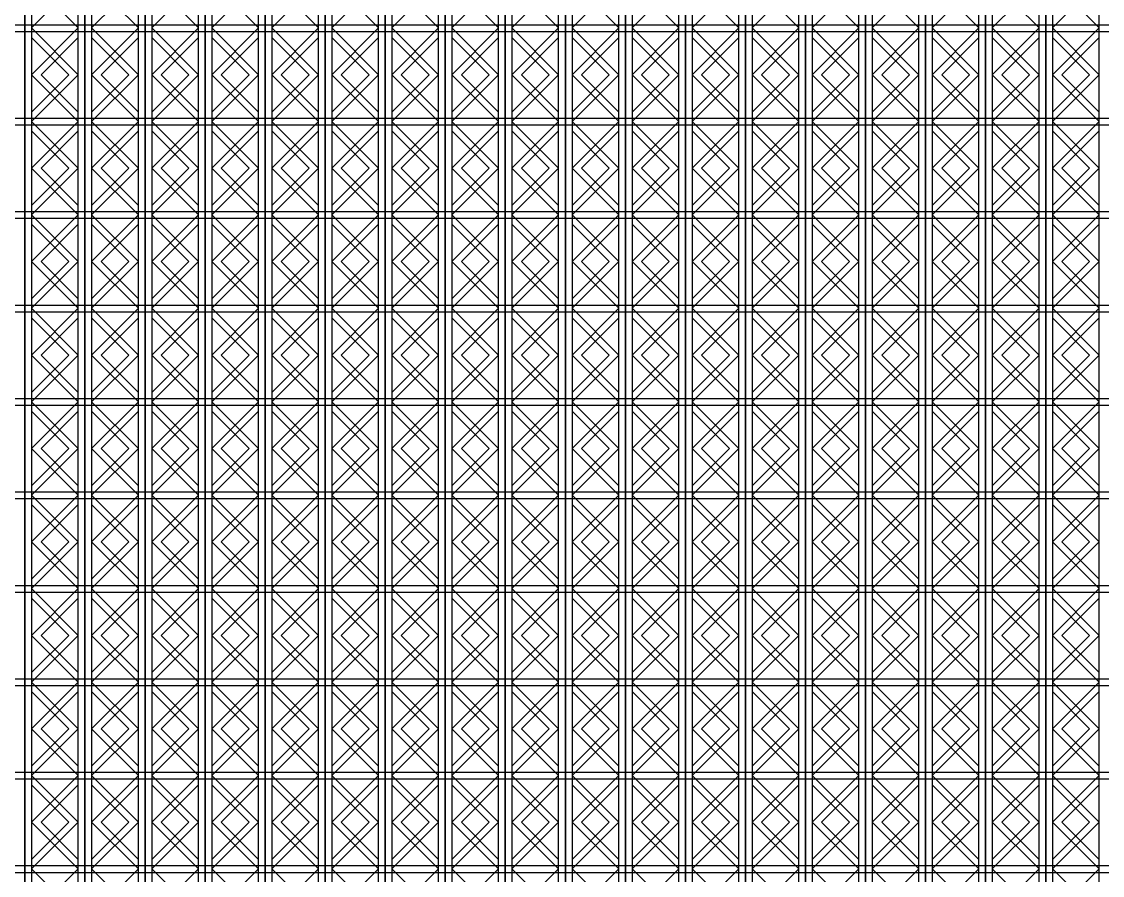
# Model space of a CAD drawing. Header units: millimetres. Extents: x 4404 to 35754, y 4815 to 12820.
# Drawn here: x 4818.1 to 5223.1, y 6990.6 to 7310.4 of the extents above; entities that cross this region are included whole.
import ezdxf

# ---------------------------------------------------------------- set-up
doc = ezdxf.new("R2010")
doc.units = ezdxf.units.MM
doc.layers.add('3d', color=220, linetype='Continuous')

msp = doc.modelspace()

# ---------------------------------------------------------------- linework, layer by layer
at = {"layer": '3d'}
for p, q in [((4819.3, 7611.56), (4819.3, 6654.49)), ((4819.3, 6654.49), (4819.3, 7611.56)), ((4841.8, 7611.56), (4841.8, 6654.49)), ((4841.8, 6654.49), (4841.8, 7611.56)), ((4864.3, 7611.56), (4864.3, 6654.49)), ((4864.3, 6654.49), (4864.3, 7611.56)), ((4886.8, 7611.56), (4886.8, 6654.49)), ((4886.8, 6654.49), (4886.8, 7611.56)), ((4909.3, 7611.56), (4909.3, 6654.49)), ((4909.3, 6654.49), (4909.3, 7611.56)), ((4931.8, 7611.56), (4931.8, 6654.49)), ((4931.8, 6654.49), (4931.8, 7611.56)), ((4954.3, 7611.56), (4954.3, 6654.49)), ((4954.3, 6654.49), (4954.3, 7611.56)), ((4976.8, 7611.56), (4976.8, 6654.49)), ((4976.8, 6654.49), (4976.8, 7611.56)), ((4999.3, 7611.56), (4999.3, 6654.49)), ((4999.3, 6654.49), (4999.3, 7611.56)), ((5021.8, 7611.56), (5021.8, 6654.49)), ((5021.8, 6654.49), (5021.8, 7611.56)), ((5044.3, 7611.56), (5044.3, 6654.49)), ((5044.3, 6654.49), (5044.3, 7611.56)), ((5066.8, 7611.56), (5066.8, 6654.49)), ((5066.8, 6654.49), (5066.8, 7611.56)), ((5089.3, 7611.56), (5089.3, 6654.49)), ((5089.3, 6654.49), (5089.3, 7611.56)), ((5111.8, 7611.56), (5111.8, 6654.49)), ((5111.8, 6654.49), (5111.8, 7611.56)), ((5134.3, 7611.56), (5134.3, 6654.49)), ((5134.3, 6654.49), (5134.3, 7611.56)), ((5156.8, 7611.56), (5156.8, 6654.49)), ((5156.8, 6654.49), (5156.8, 7611.56)), ((5179.3, 7611.56), (5179.3, 6654.49)), ((5179.3, 6654.49), (5179.3, 7611.56)), ((5201.8, 7611.56), (5201.8, 6654.49)), ((5201.8, 6654.49), (5201.8, 7611.56)), ((4821.8, 7605.53), (4821.8, 6660.53)), ((4839.3, 6660.47), (4839.3, 7605.53)), ((4844.3, 7605.53), (4844.3, 6660.53)), ((4861.8, 6660.47), (4861.8, 7605.53)), ((4866.8, 7605.53), (4866.8, 6660.53)), ((4884.3, 6660.47), (4884.3, 7605.53)), ((4889.3, 7605.53), (4889.3, 6660.53)), ((4906.8, 6660.47), (4906.8, 7605.53)), ((4911.8, 7605.53), (4911.8, 6660.53)), ((4929.3, 6660.47), (4929.3, 7605.53)), ((4934.3, 7605.53), (4934.3, 6660.53)), ((4951.8, 6660.47), (4951.8, 7605.53)), ((4956.8, 7605.53), (4956.8, 6660.53)), ((4974.3, 6660.47), (4974.3, 7605.53)), ((4979.3, 7605.53), (4979.3, 6660.53)), ((4996.8, 6660.47), (4996.8, 7605.53)), ((5001.8, 7605.53), (5001.8, 6660.53)), ((5019.3, 6660.47), (5019.3, 7605.53)), ((5024.3, 7605.53), (5024.3, 6660.53)), ((5041.8, 6660.47), (5041.8, 7605.53)), ((5046.8, 7605.53), (5046.8, 6660.53)), ((5064.3, 6660.47), (5064.3, 7605.53)), ((5069.3, 7605.53), (5069.3, 6660.53)), ((5086.8, 6660.47), (5086.8, 7605.53)), ((5091.8, 7605.53), (5091.8, 6660.53)), ((5109.3, 6660.47), (5109.3, 7605.53)), ((5114.3, 7605.53), (5114.3, 6660.53)), ((5131.8, 6660.47), (5131.8, 7605.53)), ((5136.8, 7605.53), (5136.8, 6660.53)), ((5154.3, 6660.47), (5154.3, 7605.53)), ((5159.3, 7605.53), (5159.3, 6660.53)), ((5176.8, 6660.47), (5176.8, 7605.53)), ((5181.8, 7605.53), (5181.8, 6660.53)), ((5199.3, 6660.47), (5199.3, 7605.53)), ((5204.3, 7605.53), (5204.3, 6660.53)), ((5221.8, 6660.47), (5221.8, 7605.53)), ((4664.3, 7309.27), (5764.3, 7309.27)), ((4664.3, 7306.77), (5764.3, 7306.77)), ((4664.3, 7274.27), (5764.3, 7274.27)), ((4664.3, 7271.77), (5764.3, 7271.77)), ((4664.3, 7239.27), (5764.3, 7239.27)), ((4664.3, 7236.77), (5764.3, 7236.77)), ((4664.3, 7204.27), (5764.3, 7204.27)), ((4664.3, 7201.77), (5764.3, 7201.77)), ((4664.3, 7169.27), (5764.3, 7169.27)), ((4664.3, 7166.77), (5764.3, 7166.77)), ((4664.3, 7134.27), (5764.3, 7134.27)), ((4664.3, 7134.27), (5764.3, 7134.27)), ((4664.3, 7131.77), (5764.3, 7131.77)), ((4664.3, 7099.27), (5764.3, 7099.27)), ((4664.3, 7099.27), (5764.3, 7099.27)), ((4664.3, 7096.77), (5764.3, 7096.77)), ((4664.3, 7064.27), (5764.3, 7064.27)), ((4664.3, 7064.27), (5764.3, 7064.27)), ((4664.3, 7061.77), (5764.3, 7061.77)), ((4664.3, 7061.77), (5764.3, 7061.77)), ((4664.3, 7029.27), (5764.3, 7029.27)), ((4664.3, 7026.77), (5764.3, 7026.77)), ((4664.3, 6994.27), (5764.3, 6994.27)), ((4664.3, 6991.77), (5764.3, 6991.77))]:
    msp.add_line(p, q, dxfattribs=at)
for points in [[(4821.8, 7325.53), (4839.3, 7308.03), (4821.8, 7290.53), (4839.3, 7273.03), (4821.8, 7255.53), (4839.3, 7238.03), (4821.8, 7220.53), (4839.3, 7203.03), (4821.8, 7185.53), (4839.3, 7168.03), (4821.8, 7150.53), (4839.3, 7133.03), (4821.8, 7115.53), (4839.3, 7098.03), (4821.8, 7080.53), (4839.3, 7063.03), (4821.8, 7045.53), (4839.3, 7028.03), (4821.8, 7010.53), (4839.3, 6993.03), (4821.8, 6975.53)], [(4839.3, 7325.53), (4821.8, 7308.03), (4839.3, 7290.53), (4821.8, 7273.03), (4839.3, 7255.53), (4821.8, 7238.03), (4839.3, 7220.53), (4821.8, 7203.03), (4839.3, 7185.53), (4821.8, 7168.03), (4839.3, 7150.53), (4821.8, 7133.03), (4839.3, 7115.53), (4821.8, 7098.03), (4839.3, 7080.53), (4821.8, 7063.03), (4839.3, 7045.53), (4821.8, 7028.03), (4839.3, 7010.53), (4821.8, 6993.03), (4839.3, 6975.53)], [(4844.3, 7325.53), (4861.8, 7308.03), (4844.3, 7290.53), (4861.8, 7273.03), (4844.3, 7255.53), (4861.8, 7238.03), (4844.3, 7220.53), (4861.8, 7203.03), (4844.3, 7185.53), (4861.8, 7168.03), (4844.3, 7150.53), (4861.8, 7133.03), (4844.3, 7115.53), (4861.8, 7098.03), (4844.3, 7080.53), (4861.8, 7063.03), (4844.3, 7045.53), (4861.8, 7028.03), (4844.3, 7010.53), (4861.8, 6993.03), (4844.3, 6975.53)], [(4861.8, 7325.53), (4844.3, 7308.03), (4861.8, 7290.53), (4844.3, 7273.03), (4861.8, 7255.53), (4844.3, 7238.03), (4861.8, 7220.53), (4844.3, 7203.03), (4861.8, 7185.53), (4844.3, 7168.03), (4861.8, 7150.53), (4844.3, 7133.03), (4861.8, 7115.53), (4844.3, 7098.03), (4861.8, 7080.53), (4844.3, 7063.03), (4861.8, 7045.53), (4844.3, 7028.03), (4861.8, 7010.53), (4844.3, 6993.03), (4861.8, 6975.53)], [(4866.8, 7325.53), (4884.3, 7308.03), (4866.8, 7290.53), (4884.3, 7273.03), (4866.8, 7255.53), (4884.3, 7238.03), (4866.8, 7220.53), (4884.3, 7203.03), (4866.8, 7185.53), (4884.3, 7168.03), (4866.8, 7150.53), (4884.3, 7133.03), (4866.8, 7115.53), (4884.3, 7098.03), (4866.8, 7080.53), (4884.3, 7063.03), (4866.8, 7045.53), (4884.3, 7028.03), (4866.8, 7010.53), (4884.3, 6993.03), (4866.8, 6975.53)], [(4884.3, 7325.53), (4866.8, 7308.03), (4884.3, 7290.53), (4866.8, 7273.03), (4884.3, 7255.53), (4866.8, 7238.03), (4884.3, 7220.53), (4866.8, 7203.03), (4884.3, 7185.53), (4866.8, 7168.03), (4884.3, 7150.53), (4866.8, 7133.03), (4884.3, 7115.53), (4866.8, 7098.03), (4884.3, 7080.53), (4866.8, 7063.03), (4884.3, 7045.53), (4866.8, 7028.03), (4884.3, 7010.53), (4866.8, 6993.03), (4884.3, 6975.53)], [(4889.3, 7325.53), (4906.8, 7308.03), (4889.3, 7290.53), (4906.8, 7273.03), (4889.3, 7255.53), (4906.8, 7238.03), (4889.3, 7220.53), (4906.8, 7203.03), (4889.3, 7185.53), (4906.8, 7168.03), (4889.3, 7150.53), (4906.8, 7133.03), (4889.3, 7115.53), (4906.8, 7098.03), (4889.3, 7080.53), (4906.8, 7063.03), (4889.3, 7045.53), (4906.8, 7028.03), (4889.3, 7010.53), (4906.8, 6993.03), (4889.3, 6975.53)], [(4906.8, 7325.53), (4889.3, 7308.03), (4906.8, 7290.53), (4889.3, 7273.03), (4906.8, 7255.53), (4889.3, 7238.03), (4906.8, 7220.53), (4889.3, 7203.03), (4906.8, 7185.53), (4889.3, 7168.03), (4906.8, 7150.53), (4889.3, 7133.03), (4906.8, 7115.53), (4889.3, 7098.03), (4906.8, 7080.53), (4889.3, 7063.03), (4906.8, 7045.53), (4889.3, 7028.03), (4906.8, 7010.53), (4889.3, 6993.03), (4906.8, 6975.53)], [(4911.8, 7325.53), (4929.3, 7308.03), (4911.8, 7290.53), (4929.3, 7273.03), (4911.8, 7255.53), (4929.3, 7238.03), (4911.8, 7220.53), (4929.3, 7203.03), (4911.8, 7185.53), (4929.3, 7168.03), (4911.8, 7150.53), (4929.3, 7133.03), (4911.8, 7115.53), (4929.3, 7098.03), (4911.8, 7080.53), (4929.3, 7063.03), (4911.8, 7045.53), (4929.3, 7028.03), (4911.8, 7010.53), (4929.3, 6993.03), (4911.8, 6975.53)], [(4929.3, 7325.53), (4911.8, 7308.03), (4929.3, 7290.53), (4911.8, 7273.03), (4929.3, 7255.53), (4911.8, 7238.03), (4929.3, 7220.53), (4911.8, 7203.03), (4929.3, 7185.53), (4911.8, 7168.03), (4929.3, 7150.53), (4911.8, 7133.03), (4929.3, 7115.53), (4911.8, 7098.03), (4929.3, 7080.53), (4911.8, 7063.03), (4929.3, 7045.53), (4911.8, 7028.03), (4929.3, 7010.53), (4911.8, 6993.03), (4929.3, 6975.53)], [(4934.3, 7325.53), (4951.8, 7308.03), (4934.3, 7290.53), (4951.8, 7273.03), (4934.3, 7255.53), (4951.8, 7238.03), (4934.3, 7220.53), (4951.8, 7203.03), (4934.3, 7185.53), (4951.8, 7168.03), (4934.3, 7150.53), (4951.8, 7133.03), (4934.3, 7115.53), (4951.8, 7098.03), (4934.3, 7080.53), (4951.8, 7063.03), (4934.3, 7045.53), (4951.8, 7028.03), (4934.3, 7010.53), (4951.8, 6993.03), (4934.3, 6975.53)], [(4951.8, 7325.53), (4934.3, 7308.03), (4951.8, 7290.53), (4934.3, 7273.03), (4951.8, 7255.53), (4934.3, 7238.03), (4951.8, 7220.53), (4934.3, 7203.03), (4951.8, 7185.53), (4934.3, 7168.03), (4951.8, 7150.53), (4934.3, 7133.03), (4951.8, 7115.53), (4934.3, 7098.03), (4951.8, 7080.53), (4934.3, 7063.03), (4951.8, 7045.53), (4934.3, 7028.03), (4951.8, 7010.53), (4934.3, 6993.03), (4951.8, 6975.53)], [(4956.8, 7325.53), (4974.3, 7308.03), (4956.8, 7290.53), (4974.3, 7273.03), (4956.8, 7255.53), (4974.3, 7238.03), (4956.8, 7220.53), (4974.3, 7203.03), (4956.8, 7185.53), (4974.3, 7168.03), (4956.8, 7150.53), (4974.3, 7133.03), (4956.8, 7115.53), (4974.3, 7098.03), (4956.8, 7080.53), (4974.3, 7063.03), (4956.8, 7045.53), (4974.3, 7028.03), (4956.8, 7010.53), (4974.3, 6993.03), (4956.8, 6975.53)], [(4974.3, 7325.53), (4956.8, 7308.03), (4974.3, 7290.53), (4956.8, 7273.03), (4974.3, 7255.53), (4956.8, 7238.03), (4974.3, 7220.53), (4956.8, 7203.03), (4974.3, 7185.53), (4956.8, 7168.03), (4974.3, 7150.53), (4956.8, 7133.03), (4974.3, 7115.53), (4956.8, 7098.03), (4974.3, 7080.53), (4956.8, 7063.03), (4974.3, 7045.53), (4956.8, 7028.03), (4974.3, 7010.53), (4956.8, 6993.03), (4974.3, 6975.53)], [(4979.3, 7325.53), (4996.8, 7308.03), (4979.3, 7290.53), (4996.8, 7273.03), (4979.3, 7255.53), (4996.8, 7238.03), (4979.3, 7220.53), (4996.8, 7203.03), (4979.3, 7185.53), (4996.8, 7168.03), (4979.3, 7150.53), (4996.8, 7133.03), (4979.3, 7115.53), (4996.8, 7098.03), (4979.3, 7080.53), (4996.8, 7063.03), (4979.3, 7045.53), (4996.8, 7028.03), (4979.3, 7010.53), (4996.8, 6993.03), (4979.3, 6975.53)], [(4996.8, 7325.53), (4979.3, 7308.03), (4996.8, 7290.53), (4979.3, 7273.03), (4996.8, 7255.53), (4979.3, 7238.03), (4996.8, 7220.53), (4979.3, 7203.03), (4996.8, 7185.53), (4979.3, 7168.03), (4996.8, 7150.53), (4979.3, 7133.03), (4996.8, 7115.53), (4979.3, 7098.03), (4996.8, 7080.53), (4979.3, 7063.03), (4996.8, 7045.53), (4979.3, 7028.03), (4996.8, 7010.53), (4979.3, 6993.03), (4996.8, 6975.53)], [(5001.8, 7325.53), (5019.3, 7308.03), (5001.8, 7290.53), (5019.3, 7273.03), (5001.8, 7255.53), (5019.3, 7238.03), (5001.8, 7220.53), (5019.3, 7203.03), (5001.8, 7185.53), (5019.3, 7168.03), (5001.8, 7150.53), (5019.3, 7133.03), (5001.8, 7115.53), (5019.3, 7098.03), (5001.8, 7080.53), (5019.3, 7063.03), (5001.8, 7045.53), (5019.3, 7028.03), (5001.8, 7010.53), (5019.3, 6993.03), (5001.8, 6975.53)], [(5019.3, 7325.53), (5001.8, 7308.03), (5019.3, 7290.53), (5001.8, 7273.03), (5019.3, 7255.53), (5001.8, 7238.03), (5019.3, 7220.53), (5001.8, 7203.03), (5019.3, 7185.53), (5001.8, 7168.03), (5019.3, 7150.53), (5001.8, 7133.03), (5019.3, 7115.53), (5001.8, 7098.03), (5019.3, 7080.53), (5001.8, 7063.03), (5019.3, 7045.53), (5001.8, 7028.03), (5019.3, 7010.53), (5001.8, 6993.03), (5019.3, 6975.53)], [(5024.3, 7325.53), (5041.8, 7308.03), (5024.3, 7290.53), (5041.8, 7273.03), (5024.3, 7255.53), (5041.8, 7238.03), (5024.3, 7220.53), (5041.8, 7203.03), (5024.3, 7185.53), (5041.8, 7168.03), (5024.3, 7150.53), (5041.8, 7133.03), (5024.3, 7115.53), (5041.8, 7098.03), (5024.3, 7080.53), (5041.8, 7063.03), (5024.3, 7045.53), (5041.8, 7028.03), (5024.3, 7010.53), (5041.8, 6993.03), (5024.3, 6975.53)], [(5041.8, 7325.53), (5024.3, 7308.03), (5041.8, 7290.53), (5024.3, 7273.03), (5041.8, 7255.53), (5024.3, 7238.03), (5041.8, 7220.53), (5024.3, 7203.03), (5041.8, 7185.53), (5024.3, 7168.03), (5041.8, 7150.53), (5024.3, 7133.03), (5041.8, 7115.53), (5024.3, 7098.03), (5041.8, 7080.53), (5024.3, 7063.03), (5041.8, 7045.53), (5024.3, 7028.03), (5041.8, 7010.53), (5024.3, 6993.03), (5041.8, 6975.53)], [(5046.8, 7325.53), (5064.3, 7308.03), (5046.8, 7290.53), (5064.3, 7273.03), (5046.8, 7255.53), (5064.3, 7238.03), (5046.8, 7220.53), (5064.3, 7203.03), (5046.8, 7185.53), (5064.3, 7168.03), (5046.8, 7150.53), (5064.3, 7133.03), (5046.8, 7115.53), (5064.3, 7098.03), (5046.8, 7080.53), (5064.3, 7063.03), (5046.8, 7045.53), (5064.3, 7028.03), (5046.8, 7010.53), (5064.3, 6993.03), (5046.8, 6975.53)], [(5064.3, 7325.53), (5046.8, 7308.03), (5064.3, 7290.53), (5046.8, 7273.03), (5064.3, 7255.53), (5046.8, 7238.03), (5064.3, 7220.53), (5046.8, 7203.03), (5064.3, 7185.53), (5046.8, 7168.03), (5064.3, 7150.53), (5046.8, 7133.03), (5064.3, 7115.53), (5046.8, 7098.03), (5064.3, 7080.53), (5046.8, 7063.03), (5064.3, 7045.53), (5046.8, 7028.03), (5064.3, 7010.53), (5046.8, 6993.03), (5064.3, 6975.53)], [(5069.3, 7325.53), (5086.8, 7308.03), (5069.3, 7290.53), (5086.8, 7273.03), (5069.3, 7255.53), (5086.8, 7238.03), (5069.3, 7220.53), (5086.8, 7203.03), (5069.3, 7185.53), (5086.8, 7168.03), (5069.3, 7150.53), (5086.8, 7133.03), (5069.3, 7115.53), (5086.8, 7098.03), (5069.3, 7080.53), (5086.8, 7063.03), (5069.3, 7045.53), (5086.8, 7028.03), (5069.3, 7010.53), (5086.8, 6993.03), (5069.3, 6975.53)], [(5086.8, 7325.53), (5069.3, 7308.03), (5086.8, 7290.53), (5069.3, 7273.03), (5086.8, 7255.53), (5069.3, 7238.03), (5086.8, 7220.53), (5069.3, 7203.03), (5086.8, 7185.53), (5069.3, 7168.03), (5086.8, 7150.53), (5069.3, 7133.03), (5086.8, 7115.53), (5069.3, 7098.03), (5086.8, 7080.53), (5069.3, 7063.03), (5086.8, 7045.53), (5069.3, 7028.03), (5086.8, 7010.53), (5069.3, 6993.03), (5086.8, 6975.53)], [(5091.8, 7325.53), (5109.3, 7308.03), (5091.8, 7290.53), (5109.3, 7273.03), (5091.8, 7255.53), (5109.3, 7238.03), (5091.8, 7220.53), (5109.3, 7203.03), (5091.8, 7185.53), (5109.3, 7168.03), (5091.8, 7150.53), (5109.3, 7133.03), (5091.8, 7115.53), (5109.3, 7098.03), (5091.8, 7080.53), (5109.3, 7063.03), (5091.8, 7045.53), (5109.3, 7028.03), (5091.8, 7010.53), (5109.3, 6993.03), (5091.8, 6975.53)], [(5109.3, 7325.53), (5091.8, 7308.03), (5109.3, 7290.53), (5091.8, 7273.03), (5109.3, 7255.53), (5091.8, 7238.03), (5109.3, 7220.53), (5091.8, 7203.03), (5109.3, 7185.53), (5091.8, 7168.03), (5109.3, 7150.53), (5091.8, 7133.03), (5109.3, 7115.53), (5091.8, 7098.03), (5109.3, 7080.53), (5091.8, 7063.03), (5109.3, 7045.53), (5091.8, 7028.03), (5109.3, 7010.53), (5091.8, 6993.03), (5109.3, 6975.53)], [(5114.3, 7325.53), (5131.8, 7308.03), (5114.3, 7290.53), (5131.8, 7273.03), (5114.3, 7255.53), (5131.8, 7238.03), (5114.3, 7220.53), (5131.8, 7203.03), (5114.3, 7185.53), (5131.8, 7168.03), (5114.3, 7150.53), (5131.8, 7133.03), (5114.3, 7115.53), (5131.8, 7098.03), (5114.3, 7080.53), (5131.8, 7063.03), (5114.3, 7045.53), (5131.8, 7028.03), (5114.3, 7010.53), (5131.8, 6993.03), (5114.3, 6975.53)], [(5131.8, 7325.53), (5114.3, 7308.03), (5131.8, 7290.53), (5114.3, 7273.03), (5131.8, 7255.53), (5114.3, 7238.03), (5131.8, 7220.53), (5114.3, 7203.03), (5131.8, 7185.53), (5114.3, 7168.03), (5131.8, 7150.53), (5114.3, 7133.03), (5131.8, 7115.53), (5114.3, 7098.03), (5131.8, 7080.53), (5114.3, 7063.03), (5131.8, 7045.53), (5114.3, 7028.03), (5131.8, 7010.53), (5114.3, 6993.03), (5131.8, 6975.53)], [(5136.8, 7325.53), (5154.3, 7308.03), (5136.8, 7290.53), (5154.3, 7273.03), (5136.8, 7255.53), (5154.3, 7238.03), (5136.8, 7220.53), (5154.3, 7203.03), (5136.8, 7185.53), (5154.3, 7168.03), (5136.8, 7150.53), (5154.3, 7133.03), (5136.8, 7115.53), (5154.3, 7098.03), (5136.8, 7080.53), (5154.3, 7063.03), (5136.8, 7045.53), (5154.3, 7028.03), (5136.8, 7010.53), (5154.3, 6993.03), (5136.8, 6975.53)], [(5154.3, 7325.53), (5136.8, 7308.03), (5154.3, 7290.53), (5136.8, 7273.03), (5154.3, 7255.53), (5136.8, 7238.03), (5154.3, 7220.53), (5136.8, 7203.03), (5154.3, 7185.53), (5136.8, 7168.03), (5154.3, 7150.53), (5136.8, 7133.03), (5154.3, 7115.53), (5136.8, 7098.03), (5154.3, 7080.53), (5136.8, 7063.03), (5154.3, 7045.53), (5136.8, 7028.03), (5154.3, 7010.53), (5136.8, 6993.03), (5154.3, 6975.53)], [(5159.3, 7325.53), (5176.8, 7308.03), (5159.3, 7290.53), (5176.8, 7273.03), (5159.3, 7255.53), (5176.8, 7238.03), (5159.3, 7220.53), (5176.8, 7203.03), (5159.3, 7185.53), (5176.8, 7168.03), (5159.3, 7150.53), (5176.8, 7133.03), (5159.3, 7115.53), (5176.8, 7098.03), (5159.3, 7080.53), (5176.8, 7063.03), (5159.3, 7045.53), (5176.8, 7028.03), (5159.3, 7010.53), (5176.8, 6993.03), (5159.3, 6975.53)], [(5176.8, 7325.53), (5159.3, 7308.03), (5176.8, 7290.53), (5159.3, 7273.03), (5176.8, 7255.53), (5159.3, 7238.03), (5176.8, 7220.53), (5159.3, 7203.03), (5176.8, 7185.53), (5159.3, 7168.03), (5176.8, 7150.53), (5159.3, 7133.03), (5176.8, 7115.53), (5159.3, 7098.03), (5176.8, 7080.53), (5159.3, 7063.03), (5176.8, 7045.53), (5159.3, 7028.03), (5176.8, 7010.53), (5159.3, 6993.03), (5176.8, 6975.53)], [(5181.8, 7325.53), (5199.3, 7308.03), (5181.8, 7290.53), (5199.3, 7273.03), (5181.8, 7255.53), (5199.3, 7238.03), (5181.8, 7220.53), (5199.3, 7203.03), (5181.8, 7185.53), (5199.3, 7168.03), (5181.8, 7150.53), (5199.3, 7133.03), (5181.8, 7115.53), (5199.3, 7098.03), (5181.8, 7080.53), (5199.3, 7063.03), (5181.8, 7045.53), (5199.3, 7028.03), (5181.8, 7010.53), (5199.3, 6993.03), (5181.8, 6975.53)], [(5199.3, 7325.53), (5181.8, 7308.03), (5199.3, 7290.53), (5181.8, 7273.03), (5199.3, 7255.53), (5181.8, 7238.03), (5199.3, 7220.53), (5181.8, 7203.03), (5199.3, 7185.53), (5181.8, 7168.03), (5199.3, 7150.53), (5181.8, 7133.03), (5199.3, 7115.53), (5181.8, 7098.03), (5199.3, 7080.53), (5181.8, 7063.03), (5199.3, 7045.53), (5181.8, 7028.03), (5199.3, 7010.53), (5181.8, 6993.03), (5199.3, 6975.53)], [(5204.3, 7325.53), (5221.8, 7308.03), (5204.3, 7290.53), (5221.8, 7273.03), (5204.3, 7255.53), (5221.8, 7238.03), (5204.3, 7220.53), (5221.8, 7203.03), (5204.3, 7185.53), (5221.8, 7168.03), (5204.3, 7150.53), (5221.8, 7133.03), (5204.3, 7115.53), (5221.8, 7098.03), (5204.3, 7080.53), (5221.8, 7063.03), (5204.3, 7045.53), (5221.8, 7028.03), (5204.3, 7010.53), (5221.8, 6993.03), (5204.3, 6975.53)], [(5221.8, 7325.53), (5204.3, 7308.03), (5221.8, 7290.53), (5204.3, 7273.03), (5221.8, 7255.53), (5204.3, 7238.03), (5221.8, 7220.53), (5204.3, 7203.03), (5221.8, 7185.53), (5204.3, 7168.03), (5221.8, 7150.53), (5204.3, 7133.03), (5221.8, 7115.53), (5204.3, 7098.03), (5221.8, 7080.53), (5204.3, 7063.03), (5221.8, 7045.53), (5204.3, 7028.03), (5221.8, 7010.53), (5204.3, 6993.03), (5221.8, 6975.53)], [(4821.8, 7304.49), (4835.76, 7290.53), (4821.8, 7276.56)], [(4839.3, 7304.49), (4825.34, 7290.53), (4839.3, 7276.56)], [(4844.3, 7304.49), (4858.26, 7290.53), (4844.3, 7276.56)], [(4861.8, 7304.49), (4847.84, 7290.53), (4861.8, 7276.56)], [(4866.8, 7304.49), (4880.76, 7290.53), (4866.8, 7276.56)], [(4884.3, 7304.49), (4870.34, 7290.53), (4884.3, 7276.56)], [(4889.3, 7304.49), (4903.26, 7290.53), (4889.3, 7276.56)], [(4906.8, 7304.49), (4892.84, 7290.53), (4906.8, 7276.56)], [(4911.8, 7304.49), (4925.76, 7290.53), (4911.8, 7276.56)], [(4929.3, 7304.49), (4915.34, 7290.53), (4929.3, 7276.56)], [(4934.3, 7304.49), (4948.26, 7290.53), (4934.3, 7276.56)], [(4951.8, 7304.49), (4937.84, 7290.53), (4951.8, 7276.56)], [(4956.8, 7304.49), (4970.76, 7290.53), (4956.8, 7276.56)], [(4974.3, 7304.49), (4960.34, 7290.53), (4974.3, 7276.56)], [(4979.3, 7304.49), (4993.26, 7290.53), (4979.3, 7276.56)], [(4996.8, 7304.49), (4982.84, 7290.53), (4996.8, 7276.56)], [(5001.8, 7304.49), (5015.76, 7290.53), (5001.8, 7276.56)], [(5019.3, 7304.49), (5005.34, 7290.53), (5019.3, 7276.56)], [(5024.3, 7304.49), (5038.26, 7290.53), (5024.3, 7276.56)], [(5041.8, 7304.49), (5027.84, 7290.53), (5041.8, 7276.56)], [(5046.8, 7304.49), (5060.76, 7290.53), (5046.8, 7276.56)], [(5064.3, 7304.49), (5050.34, 7290.53), (5064.3, 7276.56)], [(5069.3, 7304.49), (5083.26, 7290.53), (5069.3, 7276.56)], [(5086.8, 7304.49), (5072.84, 7290.53), (5086.8, 7276.56)], [(5091.8, 7304.49), (5105.76, 7290.53), (5091.8, 7276.56)], [(5109.3, 7304.49), (5095.34, 7290.53), (5109.3, 7276.56)], [(5114.3, 7304.49), (5128.26, 7290.53), (5114.3, 7276.56)], [(5131.8, 7304.49), (5117.84, 7290.53), (5131.8, 7276.56)], [(5136.8, 7304.49), (5150.76, 7290.53), (5136.8, 7276.56)], [(5154.3, 7304.49), (5140.34, 7290.53), (5154.3, 7276.56)], [(5159.3, 7304.49), (5173.26, 7290.53), (5159.3, 7276.56)], [(5176.8, 7304.49), (5162.84, 7290.53), (5176.8, 7276.56)], [(5181.8, 7304.49), (5195.76, 7290.53), (5181.8, 7276.56)], [(5199.3, 7304.49), (5185.34, 7290.53), (5199.3, 7276.56)], [(5204.3, 7304.49), (5218.26, 7290.53), (5204.3, 7276.56)], [(5221.8, 7304.49), (5207.84, 7290.53), (5221.8, 7276.56)], [(4821.8, 7269.49), (4835.76, 7255.53), (4821.8, 7241.56)], [(4839.3, 7269.49), (4825.34, 7255.53), (4839.3, 7241.56)], [(4844.3, 7269.49), (4858.26, 7255.53), (4844.3, 7241.56)], [(4861.8, 7269.49), (4847.84, 7255.53), (4861.8, 7241.56)], [(4866.8, 7269.49), (4880.76, 7255.53), (4866.8, 7241.56)], [(4884.3, 7269.49), (4870.34, 7255.53), (4884.3, 7241.56)], [(4889.3, 7269.49), (4903.26, 7255.53), (4889.3, 7241.56)], [(4906.8, 7269.49), (4892.84, 7255.53), (4906.8, 7241.56)], [(4911.8, 7269.49), (4925.76, 7255.53), (4911.8, 7241.56)], [(4929.3, 7269.49), (4915.34, 7255.53), (4929.3, 7241.56)], [(4934.3, 7269.49), (4948.26, 7255.53), (4934.3, 7241.56)], [(4951.8, 7269.49), (4937.84, 7255.53), (4951.8, 7241.56)], [(4956.8, 7269.49), (4970.76, 7255.53), (4956.8, 7241.56)], [(4974.3, 7269.49), (4960.34, 7255.53), (4974.3, 7241.56)], [(4979.3, 7269.49), (4993.26, 7255.53), (4979.3, 7241.56)], [(4996.8, 7269.49), (4982.84, 7255.53), (4996.8, 7241.56)], [(5001.8, 7269.49), (5015.76, 7255.53), (5001.8, 7241.56)], [(5019.3, 7269.49), (5005.34, 7255.53), (5019.3, 7241.56)], [(5024.3, 7269.49), (5038.26, 7255.53), (5024.3, 7241.56)], [(5041.8, 7269.49), (5027.84, 7255.53), (5041.8, 7241.56)], [(5046.8, 7269.49), (5060.76, 7255.53), (5046.8, 7241.56)], [(5064.3, 7269.49), (5050.34, 7255.53), (5064.3, 7241.56)], [(5069.3, 7269.49), (5083.26, 7255.53), (5069.3, 7241.56)], [(5086.8, 7269.49), (5072.84, 7255.53), (5086.8, 7241.56)], [(5091.8, 7269.49), (5105.76, 7255.53), (5091.8, 7241.56)], [(5109.3, 7269.49), (5095.34, 7255.53), (5109.3, 7241.56)], [(5114.3, 7269.49), (5128.26, 7255.53), (5114.3, 7241.56)], [(5131.8, 7269.49), (5117.84, 7255.53), (5131.8, 7241.56)], [(5136.8, 7269.49), (5150.76, 7255.53), (5136.8, 7241.56)], [(5154.3, 7269.49), (5140.34, 7255.53), (5154.3, 7241.56)], [(5159.3, 7269.49), (5173.26, 7255.53), (5159.3, 7241.56)], [(5176.8, 7269.49), (5162.84, 7255.53), (5176.8, 7241.56)], [(5181.8, 7269.49), (5195.76, 7255.53), (5181.8, 7241.56)], [(5199.3, 7269.49), (5185.34, 7255.53), (5199.3, 7241.56)], [(5204.3, 7269.49), (5218.26, 7255.53), (5204.3, 7241.56)], [(5221.8, 7269.49), (5207.84, 7255.53), (5221.8, 7241.56)], [(4821.8, 7234.49), (4835.76, 7220.53), (4821.8, 7206.56)], [(4839.3, 7234.49), (4825.34, 7220.53), (4839.3, 7206.56)], [(4844.3, 7234.49), (4858.26, 7220.53), (4844.3, 7206.56)], [(4861.8, 7234.49), (4847.84, 7220.53), (4861.8, 7206.56)], [(4866.8, 7234.49), (4880.76, 7220.53), (4866.8, 7206.56)], [(4884.3, 7234.49), (4870.34, 7220.53), (4884.3, 7206.56)], [(4889.3, 7234.49), (4903.26, 7220.53), (4889.3, 7206.56)], [(4906.8, 7234.49), (4892.84, 7220.53), (4906.8, 7206.56)], [(4911.8, 7234.49), (4925.76, 7220.53), (4911.8, 7206.56)], [(4929.3, 7234.49), (4915.34, 7220.53), (4929.3, 7206.56)], [(4934.3, 7234.49), (4948.26, 7220.53), (4934.3, 7206.56)], [(4951.8, 7234.49), (4937.84, 7220.53), (4951.8, 7206.56)], [(4956.8, 7234.49), (4970.76, 7220.53), (4956.8, 7206.56)], [(4974.3, 7234.49), (4960.34, 7220.53), (4974.3, 7206.56)], [(4979.3, 7234.49), (4993.26, 7220.53), (4979.3, 7206.56)], [(4996.8, 7234.49), (4982.84, 7220.53), (4996.8, 7206.56)], [(5001.8, 7234.49), (5015.76, 7220.53), (5001.8, 7206.56)], [(5019.3, 7234.49), (5005.34, 7220.53), (5019.3, 7206.56)], [(5024.3, 7234.49), (5038.26, 7220.53), (5024.3, 7206.56)], [(5041.8, 7234.49), (5027.84, 7220.53), (5041.8, 7206.56)], [(5046.8, 7234.49), (5060.76, 7220.53), (5046.8, 7206.56)], [(5064.3, 7234.49), (5050.34, 7220.53), (5064.3, 7206.56)], [(5069.3, 7234.49), (5083.26, 7220.53), (5069.3, 7206.56)], [(5086.8, 7234.49), (5072.84, 7220.53), (5086.8, 7206.56)], [(5091.8, 7234.49), (5105.76, 7220.53), (5091.8, 7206.56)], [(5109.3, 7234.49), (5095.34, 7220.53), (5109.3, 7206.56)], [(5114.3, 7234.49), (5128.26, 7220.53), (5114.3, 7206.56)], [(5131.8, 7234.49), (5117.84, 7220.53), (5131.8, 7206.56)], [(5136.8, 7234.49), (5150.76, 7220.53), (5136.8, 7206.56)], [(5154.3, 7234.49), (5140.34, 7220.53), (5154.3, 7206.56)], [(5159.3, 7234.49), (5173.26, 7220.53), (5159.3, 7206.56)], [(5176.8, 7234.49), (5162.84, 7220.53), (5176.8, 7206.56)], [(5181.8, 7234.49), (5195.76, 7220.53), (5181.8, 7206.56)], [(5199.3, 7234.49), (5185.34, 7220.53), (5199.3, 7206.56)], [(5204.3, 7234.49), (5218.26, 7220.53), (5204.3, 7206.56)], [(5221.8, 7234.49), (5207.84, 7220.53), (5221.8, 7206.56)], [(4821.8, 7199.49), (4835.76, 7185.53), (4821.8, 7171.56)], [(4839.3, 7199.49), (4825.34, 7185.53), (4839.3, 7171.56)], [(4844.3, 7199.49), (4858.26, 7185.53), (4844.3, 7171.56)], [(4861.8, 7199.49), (4847.84, 7185.53), (4861.8, 7171.56)], [(4866.8, 7199.49), (4880.76, 7185.53), (4866.8, 7171.56)], [(4884.3, 7199.49), (4870.34, 7185.53), (4884.3, 7171.56)], [(4889.3, 7199.49), (4903.26, 7185.53), (4889.3, 7171.56)], [(4906.8, 7199.49), (4892.84, 7185.53), (4906.8, 7171.56)], [(4911.8, 7199.49), (4925.76, 7185.53), (4911.8, 7171.56)], [(4929.3, 7199.49), (4915.34, 7185.53), (4929.3, 7171.56)], [(4934.3, 7199.49), (4948.26, 7185.53), (4934.3, 7171.56)], [(4951.8, 7199.49), (4937.84, 7185.53), (4951.8, 7171.56)], [(4956.8, 7199.49), (4970.76, 7185.53), (4956.8, 7171.56)], [(4974.3, 7199.49), (4960.34, 7185.53), (4974.3, 7171.56)], [(4979.3, 7199.49), (4993.26, 7185.53), (4979.3, 7171.56)], [(4996.8, 7199.49), (4982.84, 7185.53), (4996.8, 7171.56)], [(5001.8, 7199.49), (5015.76, 7185.53), (5001.8, 7171.56)], [(5019.3, 7199.49), (5005.34, 7185.53), (5019.3, 7171.56)], [(5024.3, 7199.49), (5038.26, 7185.53), (5024.3, 7171.56)], [(5041.8, 7199.49), (5027.84, 7185.53), (5041.8, 7171.56)], [(5046.8, 7199.49), (5060.76, 7185.53), (5046.8, 7171.56)], [(5064.3, 7199.49), (5050.34, 7185.53), (5064.3, 7171.56)], [(5069.3, 7199.49), (5083.26, 7185.53), (5069.3, 7171.56)], [(5086.8, 7199.49), (5072.84, 7185.53), (5086.8, 7171.56)], [(5091.8, 7199.49), (5105.76, 7185.53), (5091.8, 7171.56)], [(5109.3, 7199.49), (5095.34, 7185.53), (5109.3, 7171.56)], [(5114.3, 7199.49), (5128.26, 7185.53), (5114.3, 7171.56)], [(5131.8, 7199.49), (5117.84, 7185.53), (5131.8, 7171.56)], [(5136.8, 7199.49), (5150.76, 7185.53), (5136.8, 7171.56)], [(5154.3, 7199.49), (5140.34, 7185.53), (5154.3, 7171.56)], [(5159.3, 7199.49), (5173.26, 7185.53), (5159.3, 7171.56)], [(5176.8, 7199.49), (5162.84, 7185.53), (5176.8, 7171.56)], [(5181.8, 7199.49), (5195.76, 7185.53), (5181.8, 7171.56)], [(5199.3, 7199.49), (5185.34, 7185.53), (5199.3, 7171.56)], [(5204.3, 7199.49), (5218.26, 7185.53), (5204.3, 7171.56)], [(5221.8, 7199.49), (5207.84, 7185.53), (5221.8, 7171.56)], [(4821.8, 7164.49), (4835.76, 7150.53), (4821.8, 7136.56)], [(4839.3, 7164.49), (4825.34, 7150.53), (4839.3, 7136.56)], [(4844.3, 7164.49), (4858.26, 7150.53), (4844.3, 7136.56)], [(4861.8, 7164.49), (4847.84, 7150.53), (4861.8, 7136.56)], [(4866.8, 7164.49), (4880.76, 7150.53), (4866.8, 7136.56)], [(4884.3, 7164.49), (4870.34, 7150.53), (4884.3, 7136.56)], [(4889.3, 7164.49), (4903.26, 7150.53), (4889.3, 7136.56)], [(4906.8, 7164.49), (4892.84, 7150.53), (4906.8, 7136.56)], [(4911.8, 7164.49), (4925.76, 7150.53), (4911.8, 7136.56)], [(4929.3, 7164.49), (4915.34, 7150.53), (4929.3, 7136.56)], [(4934.3, 7164.49), (4948.26, 7150.53), (4934.3, 7136.56)], [(4951.8, 7164.49), (4937.84, 7150.53), (4951.8, 7136.56)], [(4956.8, 7164.49), (4970.76, 7150.53), (4956.8, 7136.56)], [(4974.3, 7164.49), (4960.34, 7150.53), (4974.3, 7136.56)], [(4979.3, 7164.49), (4993.26, 7150.53), (4979.3, 7136.56)], [(4996.8, 7164.49), (4982.84, 7150.53), (4996.8, 7136.56)], [(5001.8, 7164.49), (5015.76, 7150.53), (5001.8, 7136.56)], [(5019.3, 7164.49), (5005.34, 7150.53), (5019.3, 7136.56)], [(5024.3, 7164.49), (5038.26, 7150.53), (5024.3, 7136.56)], [(5041.8, 7164.49), (5027.84, 7150.53), (5041.8, 7136.56)], [(5046.8, 7164.49), (5060.76, 7150.53), (5046.8, 7136.56)], [(5064.3, 7164.49), (5050.34, 7150.53), (5064.3, 7136.56)], [(5069.3, 7164.49), (5083.26, 7150.53), (5069.3, 7136.56)], [(5086.8, 7164.49), (5072.84, 7150.53), (5086.8, 7136.56)], [(5091.8, 7164.49), (5105.76, 7150.53), (5091.8, 7136.56)], [(5109.3, 7164.49), (5095.34, 7150.53), (5109.3, 7136.56)], [(5114.3, 7164.49), (5128.26, 7150.53), (5114.3, 7136.56)], [(5131.8, 7164.49), (5117.84, 7150.53), (5131.8, 7136.56)], [(5136.8, 7164.49), (5150.76, 7150.53), (5136.8, 7136.56)], [(5154.3, 7164.49), (5140.34, 7150.53), (5154.3, 7136.56)], [(5159.3, 7164.49), (5173.26, 7150.53), (5159.3, 7136.56)], [(5176.8, 7164.49), (5162.84, 7150.53), (5176.8, 7136.56)], [(5181.8, 7164.49), (5195.76, 7150.53), (5181.8, 7136.56)], [(5199.3, 7164.49), (5185.34, 7150.53), (5199.3, 7136.56)], [(5204.3, 7164.49), (5218.26, 7150.53), (5204.3, 7136.56)], [(5221.8, 7164.49), (5207.84, 7150.53), (5221.8, 7136.56)], [(4821.8, 7129.49), (4835.76, 7115.53), (4821.8, 7101.56)], [(4839.3, 7129.49), (4825.34, 7115.53), (4839.3, 7101.56)], [(4844.3, 7129.49), (4858.26, 7115.53), (4844.3, 7101.56)], [(4861.8, 7129.49), (4847.84, 7115.53), (4861.8, 7101.56)], [(4866.8, 7129.49), (4880.76, 7115.53), (4866.8, 7101.56)], [(4884.3, 7129.49), (4870.34, 7115.53), (4884.3, 7101.56)], [(4889.3, 7129.49), (4903.26, 7115.53), (4889.3, 7101.56)], [(4906.8, 7129.49), (4892.84, 7115.53), (4906.8, 7101.56)], [(4911.8, 7129.49), (4925.76, 7115.53), (4911.8, 7101.56)], [(4929.3, 7129.49), (4915.34, 7115.53), (4929.3, 7101.56)], [(4934.3, 7129.49), (4948.26, 7115.53), (4934.3, 7101.56)], [(4951.8, 7129.49), (4937.84, 7115.53), (4951.8, 7101.56)], [(4956.8, 7129.49), (4970.76, 7115.53), (4956.8, 7101.56)], [(4974.3, 7129.49), (4960.34, 7115.53), (4974.3, 7101.56)], [(4979.3, 7129.49), (4993.26, 7115.53), (4979.3, 7101.56)], [(4996.8, 7129.49), (4982.84, 7115.53), (4996.8, 7101.56)], [(5001.8, 7129.49), (5015.76, 7115.53), (5001.8, 7101.56)], [(5019.3, 7129.49), (5005.34, 7115.53), (5019.3, 7101.56)], [(5024.3, 7129.49), (5038.26, 7115.53), (5024.3, 7101.56)], [(5041.8, 7129.49), (5027.84, 7115.53), (5041.8, 7101.56)], [(5046.8, 7129.49), (5060.76, 7115.53), (5046.8, 7101.56)], [(5064.3, 7129.49), (5050.34, 7115.53), (5064.3, 7101.56)], [(5069.3, 7129.49), (5083.26, 7115.53), (5069.3, 7101.56)], [(5086.8, 7129.49), (5072.84, 7115.53), (5086.8, 7101.56)], [(5091.8, 7129.49), (5105.76, 7115.53), (5091.8, 7101.56)], [(5109.3, 7129.49), (5095.34, 7115.53), (5109.3, 7101.56)], [(5114.3, 7129.49), (5128.26, 7115.53), (5114.3, 7101.56)], [(5131.8, 7129.49), (5117.84, 7115.53), (5131.8, 7101.56)], [(5136.8, 7129.49), (5150.76, 7115.53), (5136.8, 7101.56)], [(5154.3, 7129.49), (5140.34, 7115.53), (5154.3, 7101.56)], [(5159.3, 7129.49), (5173.26, 7115.53), (5159.3, 7101.56)], [(5176.8, 7129.49), (5162.84, 7115.53), (5176.8, 7101.56)], [(5181.8, 7129.49), (5195.76, 7115.53), (5181.8, 7101.56)], [(5199.3, 7129.49), (5185.34, 7115.53), (5199.3, 7101.56)], [(5204.3, 7129.49), (5218.26, 7115.53), (5204.3, 7101.56)], [(5221.8, 7129.49), (5207.84, 7115.53), (5221.8, 7101.56)], [(4821.8, 7094.49), (4835.76, 7080.53), (4821.8, 7066.56)], [(4839.3, 7094.49), (4825.34, 7080.53), (4839.3, 7066.56)], [(4844.3, 7094.49), (4858.26, 7080.53), (4844.3, 7066.56)], [(4861.8, 7094.49), (4847.84, 7080.53), (4861.8, 7066.56)], [(4866.8, 7094.49), (4880.76, 7080.53), (4866.8, 7066.56)], [(4884.3, 7094.49), (4870.34, 7080.53), (4884.3, 7066.56)], [(4889.3, 7094.49), (4903.26, 7080.53), (4889.3, 7066.56)], [(4906.8, 7094.49), (4892.84, 7080.53), (4906.8, 7066.56)], [(4911.8, 7094.49), (4925.76, 7080.53), (4911.8, 7066.56)], [(4929.3, 7094.49), (4915.34, 7080.53), (4929.3, 7066.56)], [(4934.3, 7094.49), (4948.26, 7080.53), (4934.3, 7066.56)], [(4951.8, 7094.49), (4937.84, 7080.53), (4951.8, 7066.56)], [(4956.8, 7094.49), (4970.76, 7080.53), (4956.8, 7066.56)], [(4974.3, 7094.49), (4960.34, 7080.53), (4974.3, 7066.56)], [(4979.3, 7094.49), (4993.26, 7080.53), (4979.3, 7066.56)], [(4996.8, 7094.49), (4982.84, 7080.53), (4996.8, 7066.56)], [(5001.8, 7094.49), (5015.76, 7080.53), (5001.8, 7066.56)], [(5019.3, 7094.49), (5005.34, 7080.53), (5019.3, 7066.56)], [(5024.3, 7094.49), (5038.26, 7080.53), (5024.3, 7066.56)], [(5041.8, 7094.49), (5027.84, 7080.53), (5041.8, 7066.56)], [(5046.8, 7094.49), (5060.76, 7080.53), (5046.8, 7066.56)], [(5064.3, 7094.49), (5050.34, 7080.53), (5064.3, 7066.56)], [(5069.3, 7094.49), (5083.26, 7080.53), (5069.3, 7066.56)], [(5086.8, 7094.49), (5072.84, 7080.53), (5086.8, 7066.56)], [(5091.8, 7094.49), (5105.76, 7080.53), (5091.8, 7066.56)], [(5109.3, 7094.49), (5095.34, 7080.53), (5109.3, 7066.56)], [(5114.3, 7094.49), (5128.26, 7080.53), (5114.3, 7066.56)], [(5131.8, 7094.49), (5117.84, 7080.53), (5131.8, 7066.56)], [(5136.8, 7094.49), (5150.76, 7080.53), (5136.8, 7066.56)], [(5154.3, 7094.49), (5140.34, 7080.53), (5154.3, 7066.56)], [(5159.3, 7094.49), (5173.26, 7080.53), (5159.3, 7066.56)], [(5176.8, 7094.49), (5162.84, 7080.53), (5176.8, 7066.56)], [(5181.8, 7094.49), (5195.76, 7080.53), (5181.8, 7066.56)], [(5199.3, 7094.49), (5185.34, 7080.53), (5199.3, 7066.56)], [(5204.3, 7094.49), (5218.26, 7080.53), (5204.3, 7066.56)], [(5221.8, 7094.49), (5207.84, 7080.53), (5221.8, 7066.56)], [(4821.8, 7059.49), (4835.76, 7045.53), (4821.8, 7031.56)], [(4839.3, 7059.49), (4825.34, 7045.53), (4839.3, 7031.56)], [(4844.3, 7059.49), (4858.26, 7045.53), (4844.3, 7031.56)], [(4861.8, 7059.49), (4847.84, 7045.53), (4861.8, 7031.56)], [(4866.8, 7059.49), (4880.76, 7045.53), (4866.8, 7031.56)], [(4884.3, 7059.49), (4870.34, 7045.53), (4884.3, 7031.56)], [(4889.3, 7059.49), (4903.26, 7045.53), (4889.3, 7031.56)], [(4906.8, 7059.49), (4892.84, 7045.53), (4906.8, 7031.56)], [(4911.8, 7059.49), (4925.76, 7045.53), (4911.8, 7031.56)], [(4929.3, 7059.49), (4915.34, 7045.53), (4929.3, 7031.56)], [(4934.3, 7059.49), (4948.26, 7045.53), (4934.3, 7031.56)], [(4951.8, 7059.49), (4937.84, 7045.53), (4951.8, 7031.56)], [(4956.8, 7059.49), (4970.76, 7045.53), (4956.8, 7031.56)], [(4974.3, 7059.49), (4960.34, 7045.53), (4974.3, 7031.56)], [(4979.3, 7059.49), (4993.26, 7045.53), (4979.3, 7031.56)], [(4996.8, 7059.49), (4982.84, 7045.53), (4996.8, 7031.56)], [(5001.8, 7059.49), (5015.76, 7045.53), (5001.8, 7031.56)], [(5019.3, 7059.49), (5005.34, 7045.53), (5019.3, 7031.56)], [(5024.3, 7059.49), (5038.26, 7045.53), (5024.3, 7031.56)], [(5041.8, 7059.49), (5027.84, 7045.53), (5041.8, 7031.56)], [(5046.8, 7059.49), (5060.76, 7045.53), (5046.8, 7031.56)], [(5064.3, 7059.49), (5050.34, 7045.53), (5064.3, 7031.56)], [(5069.3, 7059.49), (5083.26, 7045.53), (5069.3, 7031.56)], [(5086.8, 7059.49), (5072.84, 7045.53), (5086.8, 7031.56)], [(5091.8, 7059.49), (5105.76, 7045.53), (5091.8, 7031.56)], [(5109.3, 7059.49), (5095.34, 7045.53), (5109.3, 7031.56)], [(5114.3, 7059.49), (5128.26, 7045.53), (5114.3, 7031.56)], [(5131.8, 7059.49), (5117.84, 7045.53), (5131.8, 7031.56)], [(5136.8, 7059.49), (5150.76, 7045.53), (5136.8, 7031.56)], [(5154.3, 7059.49), (5140.34, 7045.53), (5154.3, 7031.56)], [(5159.3, 7059.49), (5173.26, 7045.53), (5159.3, 7031.56)], [(5176.8, 7059.49), (5162.84, 7045.53), (5176.8, 7031.56)], [(5181.8, 7059.49), (5195.76, 7045.53), (5181.8, 7031.56)], [(5199.3, 7059.49), (5185.34, 7045.53), (5199.3, 7031.56)], [(5204.3, 7059.49), (5218.26, 7045.53), (5204.3, 7031.56)], [(5221.8, 7059.49), (5207.84, 7045.53), (5221.8, 7031.56)], [(4821.8, 7024.49), (4835.76, 7010.53), (4821.8, 6996.56)], [(4839.3, 7024.49), (4825.34, 7010.53), (4839.3, 6996.56)], [(4844.3, 7024.49), (4858.26, 7010.53), (4844.3, 6996.56)], [(4861.8, 7024.49), (4847.84, 7010.53), (4861.8, 6996.56)], [(4866.8, 7024.49), (4880.76, 7010.53), (4866.8, 6996.56)], [(4884.3, 7024.49), (4870.34, 7010.53), (4884.3, 6996.56)], [(4889.3, 7024.49), (4903.26, 7010.53), (4889.3, 6996.56)], [(4906.8, 7024.49), (4892.84, 7010.53), (4906.8, 6996.56)], [(4911.8, 7024.49), (4925.76, 7010.53), (4911.8, 6996.56)], [(4929.3, 7024.49), (4915.34, 7010.53), (4929.3, 6996.56)], [(4934.3, 7024.49), (4948.26, 7010.53), (4934.3, 6996.56)], [(4951.8, 7024.49), (4937.84, 7010.53), (4951.8, 6996.56)], [(4956.8, 7024.49), (4970.76, 7010.53), (4956.8, 6996.56)], [(4974.3, 7024.49), (4960.34, 7010.53), (4974.3, 6996.56)], [(4979.3, 7024.49), (4993.26, 7010.53), (4979.3, 6996.56)], [(4996.8, 7024.49), (4982.84, 7010.53), (4996.8, 6996.56)], [(5001.8, 7024.49), (5015.76, 7010.53), (5001.8, 6996.56)], [(5019.3, 7024.49), (5005.34, 7010.53), (5019.3, 6996.56)], [(5024.3, 7024.49), (5038.26, 7010.53), (5024.3, 6996.56)], [(5041.8, 7024.49), (5027.84, 7010.53), (5041.8, 6996.56)], [(5046.8, 7024.49), (5060.76, 7010.53), (5046.8, 6996.56)], [(5064.3, 7024.49), (5050.34, 7010.53), (5064.3, 6996.56)], [(5069.3, 7024.49), (5083.26, 7010.53), (5069.3, 6996.56)], [(5086.8, 7024.49), (5072.84, 7010.53), (5086.8, 6996.56)], [(5091.8, 7024.49), (5105.76, 7010.53), (5091.8, 6996.56)], [(5109.3, 7024.49), (5095.34, 7010.53), (5109.3, 6996.56)], [(5114.3, 7024.49), (5128.26, 7010.53), (5114.3, 6996.56)], [(5131.8, 7024.49), (5117.84, 7010.53), (5131.8, 6996.56)], [(5136.8, 7024.49), (5150.76, 7010.53), (5136.8, 6996.56)], [(5154.3, 7024.49), (5140.34, 7010.53), (5154.3, 6996.56)], [(5159.3, 7024.49), (5173.26, 7010.53), (5159.3, 6996.56)], [(5176.8, 7024.49), (5162.84, 7010.53), (5176.8, 6996.56)], [(5181.8, 7024.49), (5195.76, 7010.53), (5181.8, 6996.56)], [(5199.3, 7024.49), (5185.34, 7010.53), (5199.3, 6996.56)], [(5204.3, 7024.49), (5218.26, 7010.53), (5204.3, 6996.56)], [(5221.8, 7024.49), (5207.84, 7010.53), (5221.8, 6996.56)]]:
    msp.add_lwpolyline(points, dxfattribs=at)

doc.saveas('drawing.dxf')
